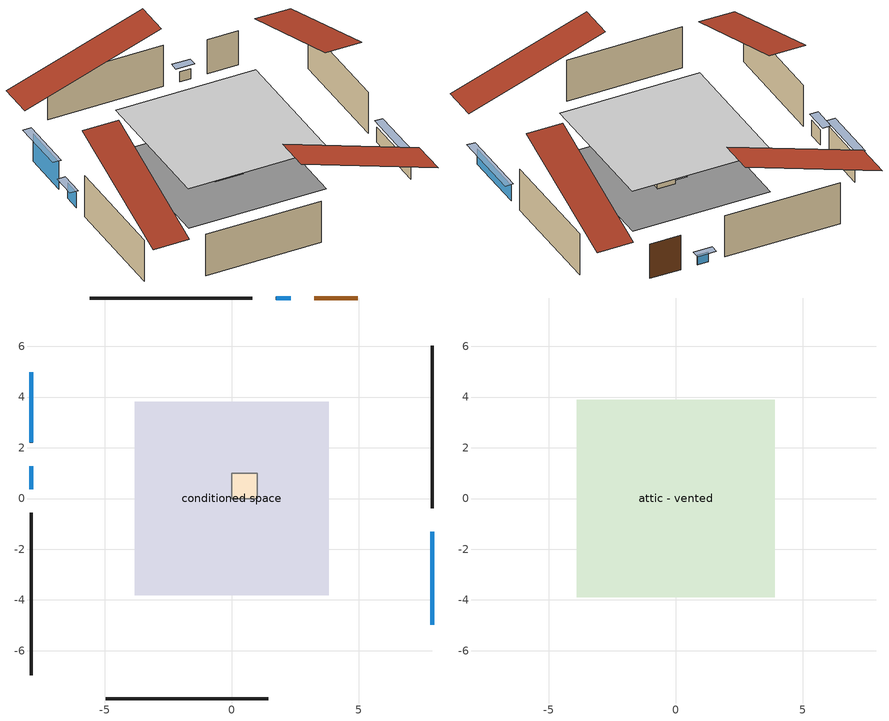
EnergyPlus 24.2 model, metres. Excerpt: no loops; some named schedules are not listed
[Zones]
conditioned space
 floor outside (Floor2 construction): -3.82,-3.82 -3.82,3.82 3.82,3.82 3.82,-3.82 z0.61
 floor adiabatic (AdiabaticFloorConstruction): -0.77,-0.77 -0.77,0.77 0.77,0.77 0.77,-0.77 z0.61
 wall outside (AdiabaticWallConstruction 1): 4.98,7.9 3.26,7.9 z0.61:2.64
 wall outside (AdiabaticWallConstruction): 7.9,-4.98 7.9,-1.32 z0.61:1.52; 2.33,7.9 1.74,7.9 z0.61:1.2; -7.9,4.98 -7.9,2.21 z0.61:2.23; -7.9,1.28 -7.9,0.36 z0.61:1.53
 wall outside (Wall1 construction): 0.82,7.9 -5.6,7.9 / -4.98,-7.9 1.44,-7.9 / -7.9,-0.56 -7.9,-6.98 / 7.9,-0.39 7.9,6.02 z0.61:3.05
 window (WindowConstruction): 7.9,-4.98 7.9,-1.32 z0.61:1.52
 window (WindowConstruction 1): 2.33,7.9 1.74,7.9 z0.61:1.19
 window (WindowConstruction 2): -7.9,4.98 -7.9,2.21 z0.61:2.23
 window (WindowConstruction 3): -7.9,1.28 -7.9,0.36 z0.61:1.52
 door (Door): 4.98,7.9 3.26,7.9 z0.61:2.64
 ceiling adiabatic (AdiabaticFloorConstruction): 0.77,-0.77 0.77,0.77 -0.77,0.77 -0.77,-0.77 z0.61
furnace airloop ret air zone
 floor adiabatic (AdiabaticConst): 0,0 0,1 1,1 1,0 z0
 wall adiabatic (AdiabaticConst): 0,1 0,0 1,0 1,1 0,1 z0:1
 ceiling adiabatic (AdiabaticConst): 1,0 1,1 0,1 0,0 z1
attic - vented
 floor to conditioned space (Floor1 construction Reversed): -3.9,-3.9 -3.9,3.9 3.9,3.9 3.9,-3.9 z3.05
 roof outside (Roof1 construction): 5.91,7.9,3.05 5.91,0.32,5.58 7.9,0.32,5.58 7.9,7.9,3.05; -5.91,-7.9,3.05 -5.91,-0.32,5.58 -7.9,-0.32,5.58 -7.9,-7.9,3.05; -7.9,5.91,3.05 -0.32,5.91,5.58 -0.32,7.9,5.58 -7.9,7.9,3.05; 7.9,-5.91,3.05 0.32,-5.91,5.58 0.32,-7.9,5.58 7.9,-7.9,3.05
shading: 7.9,-1.09 7.9,-5.2 8.37,-5.2 8.37,-1.09 z1.75; 1.52,7.9 2.56,7.9 2.56,8.37 1.52,8.37 z1.42; -7.9,1.98 -7.9,5.2 -8.37,5.2 -8.37,1.98 z2.46; -7.9,0.14 -7.9,1.51 -8.37,1.51 -8.37,0.14 z1.75
[Building]
Building 1: Terrain=Suburbs
[Site:Location]
Toronto City Centre_ON: Latitude {deg}=43.63; Longitude {deg}=-79.39; Time Zone {hr}=-5; Elevation {m}=77; Keep Site Location Information=Yes
[Site:GroundTemperature:Shallow]
5.01852, 3.26908, 3.12898, 3.95918, 7.29196, 10.6092, 13.4851, 15.3069, 15.4617, 13.9799, 11.1774, 7.9619
[Site:WaterMainsTemperature]
Calculation Method=Schedule; Temperature Schedule=mains temperature schedule
[Material] Roughness=Rough; Thermal Absorptance=0.9
Name | Thickness {m} | Conductivity {W/m-K} | Density {kg/m3} | Specific Heat {J/kg-K} | Solar Absorptance | Visible Absorptance
asphalt or fiberglass shingles | 0.00635 | 0.162714 | 1121.4 | 1465.45 | 0.4 | 0.4
ceiling stud and cavity | 0.1397 | 0.113339 | 65.682 | 1177.47 | 0.7 | 0.7
door material | 0.04445 | 0.20624 | 512.64 | 1214.23 | 0.7 | 0.7
floor covering | 0.0127 | 0.0433444 | 54.468 | 1339.84 | 0.6 | 0.6
floor rigid ins; wall rigid ins | 0.512978 | 0.029427 | 32.04 | 1214.23 | 0.7 | 0.7
floor stud and cavity | 0.1397 | 0.0934265 | 92.3553 | 1139.71 | 0.7 | 0.7
floor stud and cavity 1 | 0.1397 | 1.75129 | 37.0049 | 1207.88 | 0.7 | 0.7
furniture material conditioned space 1 | 0.1524 | 0.115458 | 640.8 | 1214.23 | 0.6 | 0.6
gypsum board | 0.0127 | 0.160291 | 801 | 837.4 | 0.6 | 0.6
osb sheathing 0.5 in. | 0.0127 | 0.115458 | 512.64 | 1214.23 | 0.7 | 0.7
osb sheathing 0.75 in. | 0.01905 | 0.115458 | 512.64 | 1214.23 | 0.7 | 0.7
wall stud and cavity | 0.1397 | 0.11004 | 139.0536 | 1170.24 | 0.7 | 0.7
wall stud and cavity 1 | 0.0889 | 0.380278 | 52.3479 | 1209.89 | 0.7 | 0.7
wall stud and cavity 2 | 0.0889 | 0.391764 | 83.0341 | 1211.67 | 0.7 | 0.7
wood siding | 0.0254 | 0.102417 | 544.68 | 1172.36 | 0.4 | 0.4
wood siding 1; wood siding 2 | 0.0254 | 0.102417 | 544.68 | 1172.36 | 0.7 | 0.7
[Material:NoMass]
Adiabatic: Roughness=Rough; Thermal Resistance {m2-K/W}=176.1; Thermal Absorptance=0.9; Solar Absorptance=0.7; Visible Absorptance=0.7
[WindowMaterial:SimpleGlazingSystem]
Name | U-Factor {W/m2-K} | Solar Heat Gain Coefficient
WindowMaterial | 2.93609 | 0.65
WindowMaterial 1 | 3.006501 | 0.57
WindowMaterial 2 | 2.87931 | 0.7
WindowMaterial 3 | 2.95029 | 0.64
[Construction]
AdiabaticConst: Adiabatic
AdiabaticFloorConstruction: floor stud and cavity 1, floor rigid ins, osb sheathing 0.75 in., floor covering
AdiabaticWallConstruction: wood siding 1, wall rigid ins, wall stud and cavity 1, gypsum board
AdiabaticWallConstruction 1: wood siding 2, wall rigid ins, wall stud and cavity 1, gypsum board
Door: door material
Floor1 construction Reversed: gypsum board, ceiling stud and cavity
Floor2 construction: floor stud and cavity, osb sheathing 0.75 in., floor covering
furniture construction conditioned space 1: furniture material conditioned space 1
PartitionWallConstruction: gypsum board, wall stud and cavity 2, gypsum board
Roof1 construction: asphalt or fiberglass shingles
Wall1 construction: wood siding, osb sheathing 0.5 in., wall stud and cavity, gypsum board
WindowConstruction: WindowMaterial
WindowConstruction 1: WindowMaterial 1
WindowConstruction 2: WindowMaterial 2
WindowConstruction 3: WindowMaterial 3
[Zone] Multiplier=1
Name | Volume {m3} | Part of Total Floor Area
attic - vented | 24.9248 | Yes
conditioned space | 143.6 | Yes
furnace airloop ret air zone | 1 | No
[Space]
Name | Zone | Volume {m3} | Space Type
attic - vented 1 | attic - vented | 24.9248
conditioned space 1 | conditioned space | 143.6
furnace airloop ret air space | furnace airloop ret air zone |  | Plenum Space Type
[OtherEquipment] Design Level Calculation Method=EquipmentLevel
Name | Fuel Type | Zone or ZoneList or Space or SpaceList | Schedule | Design Level {W} | Fraction Latent | Fraction Radiant | Fraction Lost
furnace airloop_0 RetCondToDZ; furnace airloop_0 SupCondToDZ; furnace airloop_0 SupSensLkToDZ | None | attic - vented 1 | Always On Discrete | 0 | 0 | 0 | 0
furnace airloop_0 SupLatLkToDZ | None | attic - vented 1 | Always On Discrete | 0 | 1 | 0 | 0
clothes dryer 1 | Electricity | conditioned space 1 | clothes dryer schedule | 0 | 0.015 | 0.081 | 0.85
cooking range 1 | Electricity | conditioned space 1 | cooking range schedule | 0 | 0.08 | 0.432 | 0.2
furnace airloop_0 SupCondToLv; furnace airloop_0 SupSensLkToCond; mech vent house fan sensible load | None | conditioned space 1 | Always On Discrete | 0 | 0 | 0 | 0
furnace airloop_0 SupLatLkToCond; mech vent house fan latent load | None | conditioned space 1 | Always On Discrete | 0 | 1 | 0 | 0
general water use latent | None | conditioned space 1 | general water use schedule | 62.594 | 1 | 0 | 0
general water use sensible | None | conditioned space 1 | general water use schedule | -61.6891 | 0 | 0.6 | 0
water heater energy adjustment1 | Electricity | conditioned space 1 | Always On Discrete | 0.01 | 0 | 0 | 1
furnace airloop_0 RetCondToRP; furnace airloop_0 RetSensLkToRP | None | furnace airloop ret air space | Always On Discrete | 0 | 0 | 0 | 0
furnace airloop_0 RetLatLkToRP | None | furnace airloop ret air space | Always On Discrete | 0 | 1 | 0 | 0
[ZoneInfiltration:DesignFlowRate] Schedule=Always On Discrete; Design Flow Rate Calculation Method=Flow/Zone; Design Flow Rate {m3/s}=0
Name | Zone or ZoneList or Space or SpaceList
attic_vented 1 duct leakage imbalance infil flow | attic - vented 1
infil flow; natural vent flow; whole house fan flow | conditioned space 1
[ZoneInfiltration:EffectiveLeakageArea]
infil attic - vented 1: Zone or Space=attic - vented 1; Schedule=Always On Discrete; Effective Air Leakage Area {cm2}=2555.79; Stack Coefficient=0.000175897; Wind Coefficient=8.96084e-06
[ZoneMixing] Schedule=Always On Continuous; Design Flow Rate Calculation Method=Flow/Zone; Design Flow Rate {m3/s}=0
Name | Zone or Space | Source Zone or Space
furnace airloop_0 ZoneMixCondToDZ mix; whole house fan mix | attic - vented | conditioned space
furnace airloop_0 ZoneMixDZToCond mix | conditioned space | attic - vented
[InternalMass] Zone or ZoneList=conditioned space; Space or SpaceList=conditioned space 1
Name | Construction | Surface Area {m2}
furniture mass conditioned space 1 | furniture construction conditioned space 1 | 24.28
partition wall mass | PartitionWallConstruction | 60.7001
[Lights]
interior lighting: Zone or ZoneList or Space or SpaceList=conditioned space 1; Schedule=interior lighting schedule; Design Level Calculation Method=LightingLevel; Lighting Level {W}=343.2; Return Air Fraction=0; Fraction Radiant=0.6; Fraction Visible=0.2; Fraction Replaceable=1
[People]
occupants: Zone or ZoneList or Space or SpaceList=conditioned space 1; Number of People Schedule=occupants schedule; Number of People Calculation Method=People; Number of People=3; Fraction Radiant=0.314171; Sensible Heat Fraction=0.56303; Activity Level Schedule=occupants activity schedule; Carbon Dioxide Generation Rate {m3/s-W}=0; Enable ASHRAE 55 Comfort Warnings=No; Mean Radiant Temperature Calculation Type=EnclosureAveraged
[ElectricEquipment] Zone or ZoneList or Space or SpaceList=conditioned space 1; Design Level Calculation Method=EquipmentLevel
Name | Schedule | Design Level {W} | Fraction Latent | Fraction Radiant | Fraction Lost
clothes dryer | clothes dryer schedule | 140.772 | 0.015 | 0.081 | 0.85
clothes washer | clothes washer schedule | 32.1985 | 0.03 | 0.162 | 0.7
cooking range | cooking range schedule | 215.147 | 0.08 | 0.432 | 0.2
dishwasher | dishwasher schedule | 66.8632 | 0.3 | 0.18 | 0.4
fridge | fridge schedule | 72.9452 | 0 | 0.6 | 0
mech vent house fan | mech vent house fan schedule | 0 | 0 | 0 | 1
mech vent house fan cfis | mech vent house fan cfis schedule | 0 | 0 | 0 | 0
misc plug loads | misc plug loads schedule | 494.7 | 0.045 | 0.513 | 0.1
whole house fan | Always On Discrete | 0 | 0 | 0 | 1
[SpaceList]
Plenum Space Type: furnace airloop ret air space
[AirLoopHVAC:ReturnPlenum]
Air Loop HVAC Return Plenum 1: Zone=furnace airloop ret air zone
[Exterior:Lights]
exterior lighting: Schedule=exterior lighting schedule; Design Level {W}=75.6
[EnergyManagementSystem:Sensor] Output:Variable or Output:Meter Index Key=attic - vented
Name | Output:Variable or Output:Meter
furnace_airloop_0_DZ_T_s | Zone Air Temperature
furnace_airloop_0_DZ_W_s | Zone Mean Air Humidity Ratio
[Schedule:Constant]
Name | Hourly Value
Always On Discrete; Always On Continuous; mech vent house fan schedule; mech vent house fan cfis schedule | 1
occupants activity schedule | 117.228
fridge schedule | 0
[Schedule:Day:Interval]
interior lighting schedule day: No, 01:00, 0.108182, 04:00, 0.0901515, 05:00, 0.0991667, 06:00, 0.162273, 07:00, 0.270455, 08:00, 0.342576, 10:00, 0.369621, 11:00, 0.351591, 12:00, 0.333561, 13:00, 0.324545, 14:00, 0.31553, 15:00, 0.333561, 16:00, 0.369621, 17:00, 0.450758, 18:00, 0.585985, 19:00, 0.775303, 20:00, 0.955606, 21:00, 0.991667, 22:00, 0.712197, 23:00, 0.360606, 24:00, 0.162273
interior lighting schedule day 1: No, 01:00, 0.100909, 04:00, 0.0840909, 05:00, 0.0925, 06:00, 0.151364, 07:00, 0.252273, 08:00, 0.319545, 10:00, 0.344773, 11:00, 0.327955, 12:00, 0.311136, 13:00, 0.302727, 14:00, 0.294318, 15:00, 0.311136, 16:00, 0.344773, 17:00, 0.420455, 18:00, 0.546591, 19:00, 0.723182, 20:00, 0.891364, 21:00, 0.925, 22:00, 0.664318, 23:00, 0.336364, 24:00, 0.151364
interior lighting schedule day 2: No, 01:00, 0.0927273, 04:00, 0.0772727, 05:00, 0.085, 06:00, 0.139091, 07:00, 0.231818, 08:00, 0.293636, 10:00, 0.316818, 11:00, 0.301364, 12:00, 0.285909, 13:00, 0.278182, 14:00, 0.270455, 15:00, 0.285909, 16:00, 0.316818, 17:00, 0.386364, 18:00, 0.502273, 19:00, 0.664545, 20:00, 0.819091, 21:00, 0.85, 22:00, 0.610455, 23:00, 0.309091, 24:00, 0.139091
interior lighting schedule default day; clothes dryer schedule default day; cooking range schedule default day; general water use schedule default day: No, 24:00, 0
clothes dryer schedule day: No, 01:00, 0.123457, 02:00, 0.0740741, 03:00, 0.0493827, 04:00, 0.0246914, 05:00, 0.0493827, 06:00, 0.0740741, 07:00, 0.197531, 08:00, 0.395062, 09:00, 0.592593, 10:00, 0.839506, 11:00, 0.962963, 12:00, 1, 13:00, 0.91358, 14:00, 0.82716, 15:00, 0.716049, 16:00, 0.753086, 17:00, 0.679012, 18:00, 0.666667, 20:00, 0.62963, 21:00, 0.641975, 22:00, 0.666667, 23:00, 0.54321, 24:00, 0.296296
cooking range schedule day: No, 05:00, 0.0597015, 06:00, 0.11194, 07:00, 0.171642, 08:00, 0.291045, 11:00, 0.343284, 12:00, 0.402985, 13:00, 0.462687, 14:00, 0.343284, 15:00, 0.291045, 16:00, 0.402985, 17:00, 0.567164, 18:00, 1, 19:00, 0.850746, 20:00, 0.432836, 21:00, 0.291045, 22:00, 0.231343, 23:00, 0.171642, 24:00, 0.11194
general water use schedule day: No, 01:00, 0.315068, 03:00, 0.287671, 04:00, 0.342466, 05:00, 0.369863, 06:00, 0.520548, 07:00, 0.60274, 08:00, 0.534247, 10:00, 0.506849, 11:00, 0.465753, 14:00, 0.479452, 15:00, 0.534247, 16:00, 0.589041, 17:00, 0.69863, 18:00, 0.876712, 19:00, 0.890411, 20:00, 0.986301, 21:00, 1, 22:00, 0.863014, 23:00, 0.616438, 24:00, 0.465753
[Schedule:Week:Daily]
interior lighting schedule Week Rule - Jan1-Jan27: interior lighting schedule day, interior lighting schedule day, interior lighting schedule day, interior lighting schedule day, interior lighting schedule day, interior lighting schedule day, interior lighting schedule day, interior lighting schedule default day, interior lighting schedule default day, interior lighting schedule default day, interior lighting schedule default day, interior lighting schedule default day
interior lighting schedule Week Rule - Jan28-Feb3: interior lighting schedule day, interior lighting schedule day, interior lighting schedule day, interior lighting schedule day, interior lighting schedule day 1, interior lighting schedule day 1, interior lighting schedule day 1, interior lighting schedule default day, interior lighting schedule default day, interior lighting schedule default day, interior lighting schedule default day, interior lighting schedule default day
interior lighting schedule Week Rule - Feb4-Feb24: interior lighting schedule day 1, interior lighting schedule day 1, interior lighting schedule day 1, interior lighting schedule day 1, interior lighting schedule day 1, interior lighting schedule day 1, interior lighting schedule day 1, interior lighting schedule default day, interior lighting schedule default day, interior lighting schedule default day, interior lighting schedule default day, interior lighting schedule default day
interior lighting schedule Week Rule - Feb25-Mar3: interior lighting schedule day 1, interior lighting schedule day 1, interior lighting schedule day 1, interior lighting schedule day 1, interior lighting schedule day 2, interior lighting schedule day 2, interior lighting schedule day 2, interior lighting schedule default day, interior lighting schedule default day, interior lighting schedule default day, interior lighting schedule default day, interior lighting schedule default day
interior lighting schedule Week Rule - Mar4-Mar31: interior lighting schedule day 2, interior lighting schedule day 2, interior lighting schedule day 2, interior lighting schedule day 2, interior lighting schedule day 2, interior lighting schedule day 2, interior lighting schedule day 2, interior lighting schedule default day, interior lighting schedule default day, interior lighting schedule default day, interior lighting schedule default day, interior lighting schedule default day
interior lighting schedule Week Rule - Apr1-Apr28: interior lighting schedule day 3, interior lighting schedule day 3, interior lighting schedule day 3, interior lighting schedule day 3, interior lighting schedule day 3, interior lighting schedule day 3, interior lighting schedule day 3, interior lighting schedule default day, interior lighting schedule default day, interior lighting schedule default day, interior lighting schedule default day, interior lighting schedule default day
interior lighting schedule Week Rule - Apr29-May5: interior lighting schedule day 3, interior lighting schedule day 3, interior lighting schedule day 4, interior lighting schedule day 4, interior lighting schedule day 4, interior lighting schedule day 4, interior lighting schedule day 4, interior lighting schedule default day, interior lighting schedule default day, interior lighting schedule default day, interior lighting schedule default day, interior lighting schedule default day
interior lighting schedule Week Rule - May6-May26: interior lighting schedule day 4, interior lighting schedule day 4, interior lighting schedule day 4, interior lighting schedule day 4, interior lighting schedule day 4, interior lighting schedule day 4, interior lighting schedule day 4, interior lighting schedule default day, interior lighting schedule default day, interior lighting schedule default day, interior lighting schedule default day, interior lighting schedule default day
interior lighting schedule Week Rule - May27-Jun2: interior lighting schedule day 4, interior lighting schedule day 4, interior lighting schedule day 4, interior lighting schedule day 4, interior lighting schedule day 4, interior lighting schedule day 5, interior lighting schedule day 5, interior lighting schedule default day, interior lighting schedule default day, interior lighting schedule default day, interior lighting schedule default day, interior lighting schedule default day
interior lighting schedule Week Rule - Jun3-Jun30: interior lighting schedule day 5, interior lighting schedule day 5, interior lighting schedule day 5, interior lighting schedule day 5, interior lighting schedule day 5, interior lighting schedule day 5, interior lighting schedule day 5, interior lighting schedule default day, interior lighting schedule default day, interior lighting schedule default day, interior lighting schedule default day, interior lighting schedule default day
interior lighting schedule Week Rule - Jul1-Jul28: interior lighting schedule day 6, interior lighting schedule day 6, interior lighting schedule day 6, interior lighting schedule day 6, interior lighting schedule day 6, interior lighting schedule day 6, interior lighting schedule day 6, interior lighting schedule default day, interior lighting schedule default day, interior lighting schedule default day, interior lighting schedule default day, interior lighting schedule default day
interior lighting schedule Week Rule - Jul29-Aug4: interior lighting schedule day 6, interior lighting schedule day 6, interior lighting schedule day 6, interior lighting schedule day 7, interior lighting schedule day 7, interior lighting schedule day 7, interior lighting schedule day 7, interior lighting schedule default day, interior lighting schedule default day, interior lighting schedule default day, interior lighting schedule default day, interior lighting schedule default day
interior lighting schedule Week Rule - Aug5-Aug25: interior lighting schedule day 7, interior lighting schedule day 7, interior lighting schedule day 7, interior lighting schedule day 7, interior lighting schedule day 7, interior lighting schedule day 7, interior lighting schedule day 7, interior lighting schedule default day, interior lighting schedule default day, interior lighting schedule default day, interior lighting schedule default day, interior lighting schedule default day
interior lighting schedule Week Rule - Aug26-Sep1: interior lighting schedule day 7, interior lighting schedule day 7, interior lighting schedule day 7, interior lighting schedule day 7, interior lighting schedule day 7, interior lighting schedule day 7, interior lighting schedule day 8, interior lighting schedule default day, interior lighting schedule default day, interior lighting schedule default day, interior lighting schedule default day, interior lighting schedule default day
interior lighting schedule Week Rule - Sep2-Sep29: interior lighting schedule day 8, interior lighting schedule day 8, interior lighting schedule day 8, interior lighting schedule day 8, interior lighting schedule day 8, interior lighting schedule day 8, interior lighting schedule day 8, interior lighting schedule default day, interior lighting schedule default day, interior lighting schedule default day, interior lighting schedule default day, interior lighting schedule default day
interior lighting schedule Week Rule - Sep30-Oct6: interior lighting schedule day 8, interior lighting schedule day 9, interior lighting schedule day 9, interior lighting schedule day 9, interior lighting schedule day 9, interior lighting schedule day 9, interior lighting schedule day 9, interior lighting schedule default day, interior lighting schedule default day, interior lighting schedule default day, interior lighting schedule default day, interior lighting schedule default day
interior lighting schedule Week Rule - Oct7-Oct27: interior lighting schedule day 9, interior lighting schedule day 9, interior lighting schedule day 9, interior lighting schedule day 9, interior lighting schedule day 9, interior lighting schedule day 9, interior lighting schedule day 9, interior lighting schedule default day, interior lighting schedule default day, interior lighting schedule default day, interior lighting schedule default day, interior lighting schedule default day
interior lighting schedule Week Rule - Oct28-Nov3: interior lighting schedule day 9, interior lighting schedule day 9, interior lighting schedule day 9, interior lighting schedule day 9, interior lighting schedule day 10, interior lighting schedule day 10, interior lighting schedule day 10, interior lighting schedule default day, interior lighting schedule default day, interior lighting schedule default day, interior lighting schedule default day, interior lighting schedule default day
interior lighting schedule Week Rule - Nov4-Nov24: interior lighting schedule day 10, interior lighting schedule day 10, interior lighting schedule day 10, interior lighting schedule day 10, interior lighting schedule day 10, interior lighting schedule day 10, interior lighting schedule day 10, interior lighting schedule default day, interior lighting schedule default day, interior lighting schedule default day, interior lighting schedule default day, interior lighting schedule default day
interior lighting schedule Week Rule - Nov25-Dec1: interior lighting schedule day 10, interior lighting schedule day 10, interior lighting schedule day 10, interior lighting schedule day 10, interior lighting schedule day 10, interior lighting schedule day 10, interior lighting schedule day 11, interior lighting schedule default day, interior lighting schedule default day, interior lighting schedule default day, interior lighting schedule default day, interior lighting schedule default day
interior lighting schedule Week Rule - Dec2-Dec31: interior lighting schedule day 11, interior lighting schedule day 11, interior lighting schedule day 11, interior lighting schedule day 11, interior lighting schedule day 11, interior lighting schedule day 11, interior lighting schedule day 11, interior lighting schedule default day, interior lighting schedule default day, interior lighting schedule default day, interior lighting schedule default day, interior lighting schedule default day
occupants schedule Week Rule - Jan1-Dec31: occupants schedule day, occupants schedule day, occupants schedule day, occupants schedule day, occupants schedule day, occupants schedule day, occupants schedule day, occupants schedule default day, occupants schedule default day, occupants schedule default day, occupants schedule default day, occupants schedule default day
clothes dryer schedule Week Rule - Jan1-Dec31: clothes dryer schedule day, clothes dryer schedule day, clothes dryer schedule day, clothes dryer schedule day, clothes dryer schedule day, clothes dryer schedule day, clothes dryer schedule day, clothes dryer schedule default day, clothes dryer schedule default day, clothes dryer schedule default day, clothes dryer schedule default day, clothes dryer schedule default day
clothes washer schedule Week Rule - Jan1-Dec31: clothes washer schedule day, clothes washer schedule day, clothes washer schedule day, clothes washer schedule day, clothes washer schedule day, clothes washer schedule day, clothes washer schedule day, clothes washer schedule default day, clothes washer schedule default day, clothes washer schedule default day, clothes washer schedule default day, clothes washer schedule default day
cooking range schedule Week Rule - Jan1-Dec31: cooking range schedule day, cooking range schedule day, cooking range schedule day, cooking range schedule day, cooking range schedule day, cooking range schedule day, cooking range schedule day, cooking range schedule default day, cooking range schedule default day, cooking range schedule default day, cooking range schedule default day, cooking range schedule default day
dishwasher schedule Week Rule - Jan1-Dec31: dishwasher schedule day, dishwasher schedule day, dishwasher schedule day, dishwasher schedule day, dishwasher schedule day, dishwasher schedule day, dishwasher schedule day, dishwasher schedule default day, dishwasher schedule default day, dishwasher schedule default day, dishwasher schedule default day, dishwasher schedule default day
misc plug loads schedule Week Rule - Jan1-Dec31: misc plug loads schedule day, misc plug loads schedule day, misc plug loads schedule day, misc plug loads schedule day, misc plug loads schedule day, misc plug loads schedule day, misc plug loads schedule day, misc plug loads schedule default day, misc plug loads schedule default day, misc plug loads schedule default day, misc plug loads schedule default day, misc plug loads schedule default day
general water use schedule Week Rule - Jan1-Dec31: general water use schedule day, general water use schedule day, general water use schedule day, general water use schedule day, general water use schedule day, general water use schedule day, general water use schedule day, general water use schedule default day, general water use schedule default day, general water use schedule default day, general water use schedule default day, general water use schedule default day
exterior lighting schedule Week Rule - Jan1-Jan27: exterior lighting schedule day, exterior lighting schedule day, exterior lighting schedule day, exterior lighting schedule day, exterior lighting schedule day, exterior lighting schedule day, exterior lighting schedule day, exterior lighting schedule default day, exterior lighting schedule default day, exterior lighting schedule default day, exterior lighting schedule default day, exterior lighting schedule default day
exterior lighting schedule Week Rule - Jan28-Feb3: exterior lighting schedule day, exterior lighting schedule day, exterior lighting schedule day, exterior lighting schedule day, exterior lighting schedule day 1, exterior lighting schedule day 1, exterior lighting schedule day 1, exterior lighting schedule default day, exterior lighting schedule default day, exterior lighting schedule default day, exterior lighting schedule default day, exterior lighting schedule default day
exterior lighting schedule Week Rule - Feb4-Feb24: exterior lighting schedule day 1, exterior lighting schedule day 1, exterior lighting schedule day 1, exterior lighting schedule day 1, exterior lighting schedule day 1, exterior lighting schedule day 1, exterior lighting schedule day 1, exterior lighting schedule default day, exterior lighting schedule default day, exterior lighting schedule default day, exterior lighting schedule default day, exterior lighting schedule default day
exterior lighting schedule Week Rule - Feb25-Mar3: exterior lighting schedule day 1, exterior lighting schedule day 1, exterior lighting schedule day 1, exterior lighting schedule day 1, exterior lighting schedule day 2, exterior lighting schedule day 2, exterior lighting schedule day 2, exterior lighting schedule default day, exterior lighting schedule default day, exterior lighting schedule default day, exterior lighting schedule default day, exterior lighting schedule default day
exterior lighting schedule Week Rule - Mar4-Mar31: exterior lighting schedule day 2, exterior lighting schedule day 2, exterior lighting schedule day 2, exterior lighting schedule day 2, exterior lighting schedule day 2, exterior lighting schedule day 2, exterior lighting schedule day 2, exterior lighting schedule default day, exterior lighting schedule default day, exterior lighting schedule default day, exterior lighting schedule default day, exterior lighting schedule default day
exterior lighting schedule Week Rule - Apr1-Apr28: exterior lighting schedule day 3, exterior lighting schedule day 3, exterior lighting schedule day 3, exterior lighting schedule day 3, exterior lighting schedule day 3, exterior lighting schedule day 3, exterior lighting schedule day 3, exterior lighting schedule default day, exterior lighting schedule default day, exterior lighting schedule default day, exterior lighting schedule default day, exterior lighting schedule default day
exterior lighting schedule Week Rule - Apr29-May5: exterior lighting schedule day 3, exterior lighting schedule day 3, exterior lighting schedule day 4, exterior lighting schedule day 4, exterior lighting schedule day 4, exterior lighting schedule day 4, exterior lighting schedule day 4, exterior lighting schedule default day, exterior lighting schedule default day, exterior lighting schedule default day, exterior lighting schedule default day, exterior lighting schedule default day
exterior lighting schedule Week Rule - May6-May26: exterior lighting schedule day 4, exterior lighting schedule day 4, exterior lighting schedule day 4, exterior lighting schedule day 4, exterior lighting schedule day 4, exterior lighting schedule day 4, exterior lighting schedule day 4, exterior lighting schedule default day, exterior lighting schedule default day, exterior lighting schedule default day, exterior lighting schedule default day, exterior lighting schedule default day
exterior lighting schedule Week Rule - May27-Jun2: exterior lighting schedule day 4, exterior lighting schedule day 4, exterior lighting schedule day 4, exterior lighting schedule day 4, exterior lighting schedule day 4, exterior lighting schedule day 5, exterior lighting schedule day 5, exterior lighting schedule default day, exterior lighting schedule default day, exterior lighting schedule default day, exterior lighting schedule default day, exterior lighting schedule default day
exterior lighting schedule Week Rule - Jun3-Jun30: exterior lighting schedule day 5, exterior lighting schedule day 5, exterior lighting schedule day 5, exterior lighting schedule day 5, exterior lighting schedule day 5, exterior lighting schedule day 5, exterior lighting schedule day 5, exterior lighting schedule default day, exterior lighting schedule default day, exterior lighting schedule default day, exterior lighting schedule default day, exterior lighting schedule default day
exterior lighting schedule Week Rule - Jul1-Jul28: exterior lighting schedule day 6, exterior lighting schedule day 6, exterior lighting schedule day 6, exterior lighting schedule day 6, exterior lighting schedule day 6, exterior lighting schedule day 6, exterior lighting schedule day 6, exterior lighting schedule default day, exterior lighting schedule default day, exterior lighting schedule default day, exterior lighting schedule default day, exterior lighting schedule default day
exterior lighting schedule Week Rule - Jul29-Aug4: exterior lighting schedule day 6, exterior lighting schedule day 6, exterior lighting schedule day 6, exterior lighting schedule day 7, exterior lighting schedule day 7, exterior lighting schedule day 7, exterior lighting schedule day 7, exterior lighting schedule default day, exterior lighting schedule default day, exterior lighting schedule default day, exterior lighting schedule default day, exterior lighting schedule default day
exterior lighting schedule Week Rule - Aug5-Aug25: exterior lighting schedule day 7, exterior lighting schedule day 7, exterior lighting schedule day 7, exterior lighting schedule day 7, exterior lighting schedule day 7, exterior lighting schedule day 7, exterior lighting schedule day 7, exterior lighting schedule default day, exterior lighting schedule default day, exterior lighting schedule default day, exterior lighting schedule default day, exterior lighting schedule default day
exterior lighting schedule Week Rule - Aug26-Sep1: exterior lighting schedule day 7, exterior lighting schedule day 7, exterior lighting schedule day 7, exterior lighting schedule day 7, exterior lighting schedule day 7, exterior lighting schedule day 7, exterior lighting schedule day 8, exterior lighting schedule default day, exterior lighting schedule default day, exterior lighting schedule default day, exterior lighting schedule default day, exterior lighting schedule default day
exterior lighting schedule Week Rule - Sep2-Sep29: exterior lighting schedule day 8, exterior lighting schedule day 8, exterior lighting schedule day 8, exterior lighting schedule day 8, exterior lighting schedule day 8, exterior lighting schedule day 8, exterior lighting schedule day 8, exterior lighting schedule default day, exterior lighting schedule default day, exterior lighting schedule default day, exterior lighting schedule default day, exterior lighting schedule default day
exterior lighting schedule Week Rule - Sep30-Oct6: exterior lighting schedule day 8, exterior lighting schedule day 9, exterior lighting schedule day 9, exterior lighting schedule day 9, exterior lighting schedule day 9, exterior lighting schedule day 9, exterior lighting schedule day 9, exterior lighting schedule default day, exterior lighting schedule default day, exterior lighting schedule default day, exterior lighting schedule default day, exterior lighting schedule default day
exterior lighting schedule Week Rule - Oct7-Oct27: exterior lighting schedule day 9, exterior lighting schedule day 9, exterior lighting schedule day 9, exterior lighting schedule day 9, exterior lighting schedule day 9, exterior lighting schedule day 9, exterior lighting schedule day 9, exterior lighting schedule default day, exterior lighting schedule default day, exterior lighting schedule default day, exterior lighting schedule default day, exterior lighting schedule default day
exterior lighting schedule Week Rule - Oct28-Nov3: exterior lighting schedule day 9, exterior lighting schedule day 9, exterior lighting schedule day 9, exterior lighting schedule day 9, exterior lighting schedule day 10, exterior lighting schedule day 10, exterior lighting schedule day 10, exterior lighting schedule default day, exterior lighting schedule default day, exterior lighting schedule default day, exterior lighting schedule default day, exterior lighting schedule default day
exterior lighting schedule Week Rule - Nov4-Nov24: exterior lighting schedule day 10, exterior lighting schedule day 10, exterior lighting schedule day 10, exterior lighting schedule day 10, exterior lighting schedule day 10, exterior lighting schedule day 10, exterior lighting schedule day 10, exterior lighting schedule default day, exterior lighting schedule default day, exterior lighting schedule default day, exterior lighting schedule default day, exterior lighting schedule default day
exterior lighting schedule Week Rule - Nov25-Dec1: exterior lighting schedule day 10, exterior lighting schedule day 10, exterior lighting schedule day 10, exterior lighting schedule day 10, exterior lighting schedule day 10, exterior lighting schedule day 10, exterior lighting schedule day 11, exterior lighting schedule default day, exterior lighting schedule default day, exterior lighting schedule default day, exterior lighting schedule default day, exterior lighting schedule default day
exterior lighting schedule Week Rule - Dec2-Dec31: exterior lighting schedule day 11, exterior lighting schedule day 11, exterior lighting schedule day 11, exterior lighting schedule day 11, exterior lighting schedule day 11, exterior lighting schedule day 11, exterior lighting schedule day 11, exterior lighting schedule default day, exterior lighting schedule default day, exterior lighting schedule default day, exterior lighting schedule default day, exterior lighting schedule default day
[Schedule:Year]
interior lighting schedule: interior lighting schedule Week Rule - Jan1-Jan27, 1, 1, 1, 27, interior lighting schedule Week Rule - Jan28-Feb3, 1, 28, 2, 3, interior lighting schedule Week Rule - Feb4-Feb24, 2, 4, 2, 24, interior lighting schedule Week Rule - Feb25-Mar3, 2, 25, 3, 3, interior lighting schedule Week Rule - Mar4-Mar31, 3, 4, 3, 31, interior lighting schedule Week Rule - Apr1-Apr28, 4, 1, 4, 28, interior lighting schedule Week Rule - Apr29-May5, 4, 29, 5, 5, interior lighting schedule Week Rule - May6-May26, 5, 6, 5, 26, interior lighting schedule Week Rule - May27-Jun2, 5, 27, 6, 2, interior lighting schedule Week Rule - Jun3-Jun30, 6, 3, 6, 30, interior lighting schedule Week Rule - Jul1-Jul28, 7, 1, 7, 28, interior lighting schedule Week Rule - Jul29-Aug4, 7, 29, 8, 4, interior lighting schedule Week Rule - Aug5-Aug25, 8, 5, 8, 25, interior lighting schedule Week Rule - Aug26-Sep1, 8, 26, 9, 1, interior lighting schedule Week Rule - Sep2-Sep29, 9, 2, 9, 29, interior lighting schedule Week Rule - Sep30-Oct6, 9, 30, 10, 6, interior lighting schedule Week Rule - Oct7-Oct27, 10, 7, 10, 27, interior lighting schedule Week Rule - Oct28-Nov3, 10, 28, 11, 3, interior lighting schedule Week Rule - Nov4-Nov24, 11, 4, 11, 24, interior lighting schedule Week Rule - Nov25-Dec1, 11, 25, 12, 1, interior lighting schedule Week Rule - Dec2-Dec31, 12, 2, 12, 31
occupants schedule: occupants schedule Week Rule - Jan1-Dec31, 1, 1, 12, 31
clothes dryer schedule: clothes dryer schedule Week Rule - Jan1-Dec31, 1, 1, 12, 31
clothes washer schedule: clothes washer schedule Week Rule - Jan1-Dec31, 1, 1, 12, 31
cooking range schedule: cooking range schedule Week Rule - Jan1-Dec31, 1, 1, 12, 31
dishwasher schedule: dishwasher schedule Week Rule - Jan1-Dec31, 1, 1, 12, 31
misc plug loads schedule: misc plug loads schedule Week Rule - Jan1-Dec31, 1, 1, 12, 31
general water use schedule: general water use schedule Week Rule - Jan1-Dec31, 1, 1, 12, 31
exterior lighting schedule: exterior lighting schedule Week Rule - Jan1-Jan27, 1, 1, 1, 27, exterior lighting schedule Week Rule - Jan28-Feb3, 1, 28, 2, 3, exterior lighting schedule Week Rule - Feb4-Feb24, 2, 4, 2, 24, exterior lighting schedule Week Rule - Feb25-Mar3, 2, 25, 3, 3, exterior lighting schedule Week Rule - Mar4-Mar31, 3, 4, 3, 31, exterior lighting schedule Week Rule - Apr1-Apr28, 4, 1, 4, 28, exterior lighting schedule Week Rule - Apr29-May5, 4, 29, 5, 5, exterior lighting schedule Week Rule - May6-May26, 5, 6, 5, 26, exterior lighting schedule Week Rule - May27-Jun2, 5, 27, 6, 2, exterior lighting schedule Week Rule - Jun3-Jun30, 6, 3, 6, 30, exterior lighting schedule Week Rule - Jul1-Jul28, 7, 1, 7, 28, exterior lighting schedule Week Rule - Jul29-Aug4, 7, 29, 8, 4, exterior lighting schedule Week Rule - Aug5-Aug25, 8, 5, 8, 25, exterior lighting schedule Week Rule - Aug26-Sep1, 8, 26, 9, 1, exterior lighting schedule Week Rule - Sep2-Sep29, 9, 2, 9, 29, exterior lighting schedule Week Rule - Sep30-Oct6, 9, 30, 10, 6, exterior lighting schedule Week Rule - Oct7-Oct27, 10, 7, 10, 27, exterior lighting schedule Week Rule - Oct28-Nov3, 10, 28, 11, 3, exterior lighting schedule Week Rule - Nov4-Nov24, 11, 4, 11, 24, exterior lighting schedule Week Rule - Nov25-Dec1, 11, 25, 12, 1, exterior lighting schedule Week Rule - Dec2-Dec31, 12, 2, 12, 31
[Schedule:Compact]
mains temperature schedule: Through: 01/01, For: AllDays, Until: 24:00, 8.80333, Through: 01/02, For: AllDays, Until: 24:00, 8.74333, Through: 01/03, For: AllDays, Until: 24:00, 8.68389, Through: 01/04, For: AllDays, Until: 24:00, 8.62611, Through: 01/05, For: AllDays, Until: 24:00, 8.56944, Through: 01/06, For: AllDays, Until: 24:00, 8.51389, Through: 01/07, For: AllDays, Until: 24:00, 8.45944, Through: 01/08, For: AllDays, Until: 24:00, 8.40611, Through: 01/09, For: AllDays, Until: 24:00, 8.35389, Through: 01/10, For: AllDays, Until: 24:00, 8.30278, Through: 01/11, For: AllDays, Until: 24:00, 8.25333, Through: 01/12, For: AllDays, Until: 24:00, 8.205, Through: 01/13, For: AllDays, Until: 24:00, 8.15778, Through: 01/14, For: AllDays, Until: 24:00, 8.11222, Through: 01/15, For: AllDays, Until: 24:00, 8.06778, Through: 01/16, For: AllDays, Until: 24:00, 8.02444, Through: 01/17, For: AllDays, Until: 24:00, 7.98222, Through: 01/18, For: AllDays, Until: 24:00, 7.94167, Through: 01/19, For: AllDays, Until: 24:00, 7.90222, Through: 01/20, For: AllDays, Until: 24:00, 7.86444, Through: 01/21, For: AllDays, Until: 24:00, 7.82778, Through: 01/22, For: AllDays, Until: 24:00, 7.79278, Through: 01/23, For: AllDays, Until: 24:00, 7.75889, Through: 01/24, For: AllDays, Until: 24:00, 7.72667, Through: 01/25, For: AllDays, Until: 24:00, 7.69556, Through: 01/26, For: AllDays, Until: 24:00, 7.66611, Through: 01/27, For: AllDays, Until: 24:00, 7.63778, Through: 01/28, For: AllDays, Until: 24:00, 7.61111, Through: 01/29, For: AllDays, Until: 24:00, 7.58556, Through: 01/30, For: AllDays, Until: 24:00, 7.56167, Through: 01/31, For: AllDays, Until: 24:00, 7.53944, Through: 02/01, For: AllDays, Until: 24:00, 7.51833, Through: 02/02, For: AllDays, Until: 24:00, 7.49889, Through: 02/03, For: AllDays, Until: 24:00, 7.48111, Through: 02/04, For: AllDays, Until: 24:00, 7.46444, Through: 02/05, For: AllDays, Until: 24:00, 7.44944, Through: 02/06, For: AllDays, Until: 24:00, 7.43556, Through: 02/07, For: AllDays, Until: 24:00, 7.42333, Through: 02/08, For: AllDays, Until: 24:00, 7.41278, Through: 02/09, For: AllDays, Until: 24:00, 7.40389, Through: 02/10, For: AllDays, Until: 24:00, 7.39611, Through: 02/11, For: AllDays, Until: 24:00, 7.39, Through: 02/12, For: AllDays, Until: 24:00, 7.38556, Through: 02/13, For: AllDays, Until: 24:00, 7.38222, Through: 02/14, For: AllDays, Until: 24:00, 7.38056, Through: 02/15, For: AllDays, Until: 24:00, 7.38056, Through: 02/16, For: AllDays, Until: 24:00, 7.38222, Through: 02/17, For: AllDays, Until: 24:00, 7.385, Through: 02/18, For: AllDays, Until: 24:00, 7.38944, Through: 02/19, For: AllDays, Until: 24:00, 7.395, Through: 02/20, For: AllDays, Until: 24:00, 7.40278, Through: 02/21, For: AllDays, Until: 24:00, 7.41167, Through: 02/22, For: AllDays, Until: 24:00, 7.42222, Through: 02/23, For: AllDays, Until: 24:00, 7.43389, Through: 02/24, For: AllDays, Until: 24:00, 7.44722, Through: 02/25, For: AllDays, Until: 24:00, 7.46222, Through: 02/26, For: AllDays, Until: 24:00, 7.47833, Through: 02/27, For: AllDays, Until: 24:00, 7.49611, Through: 02/28, For: AllDays, Until: 24:00, 7.51556, Through: 03/01, For: AllDays, Until: 24:00, 7.53667, Through: 03/02, For: AllDays, Until: 24:00, 7.55889, Through: 03/03, For: AllDays, Until: 24:00, 7.58222, Through: 03/04, For: AllDays, Until: 24:00, 7.60722, Through: 03/05, For: AllDays, Until: 24:00, 7.63389, Through: 03/06, For: AllDays, Until: 24:00, 7.66222, Through: 03/07, For: AllDays, Until: 24:00, 7.69111, Through: 03/08, For: AllDays, Until: 24:00, 7.72222, Through: 03/09, For: AllDays, Until: 24:00, 7.75444, Through: 03/10, For: AllDays, Until: 24:00, 7.78778, Through: 03/11, For: AllDays, Until: 24:00, 7.82278, Through: 03/12, For: AllDays, Until: 24:00, 7.85944, Through: 03/13, For: AllDays, Until: 24:00, 7.89722, Through: 03/14, For: AllDays, Until: 24:00, 7.93611, Through: 03/15, For: AllDays, Until: 24:00, 7.97667, Through: 03/16, For: AllDays, Until: 24:00, 8.01833, Through: 03/17, For: AllDays, Until: 24:00, 8.06167, Through: 03/18, For: AllDays, Until: 24:00, 8.10611, Through: 03/19, For: AllDays, Until: 24:00, 8.15167, Through: 03/20, For: AllDays, Until: 24:00, 8.19833, Through: 03/21, For: AllDays, Until: 24:00, 8.24667, Through: 03/22, For: AllDays, Until: 24:00, 8.29611, Through: 03/23, For: AllDays, Until: 24:00, 8.34667, Through: 03/24, For: AllDays, Until: 24:00, 8.39889, Through: 03/25, For: AllDays, Until: 24:00, 8.45167, Through: 03/26, For: AllDays, Until: 24:00, 8.50611, Through: 03/27, For: AllDays, Until: 24:00, 8.56167, Through: 03/28, For: AllDays, Until: 24:00, 8.61833, Through: 03/29, For: AllDays, Until: 24:00, 8.67611, Through: 03/30, For: AllDays, Until: 24:00, 8.735, Through: 03/31, For: AllDays, Until: 24:00, 8.795, Through: 04/01, For: AllDays, Until: 24:00, 8.85611, Through: 04/02, For: AllDays, Until: 24:00, 8.91833, Through: 04/03, For: AllDays, Until: 24:00, 8.98167, Through: 04/04, For: AllDays, Until: 24:00, 9.04556, Through: 04/05, For: AllDays, Until: 24:00, 9.11111, Through: 04/06, For: AllDays, Until: 24:00, 9.17722, Through: 04/07, For: AllDays, Until: 24:00, 9.24444, Through: 04/08, For: AllDays, Until: 24:00, 9.31222, Through: 04/09, For: AllDays, Until: 24:00, 9.38167, Through: 04/10, For: AllDays, Until: 24:00, 9.45167, Through: 04/11, For: AllDays, Until: 24:00, 9.52222, Through: 04/12, For: AllDays, Until: 24:00, 9.59444, Through: 04/13, For: AllDays, Until: 24:00, 9.66667, Through: 04/14, For: AllDays, Until: 24:00, 9.74, Through: 04/15, For: AllDays, Until: 24:00, 9.81444, Through: 04/16, For: AllDays, Until: 24:00, 9.88944, Through: 04/17, For: AllDays, Until: 24:00, 9.96556, Through: 04/18, For: AllDays, Until: 24:00, 10.0417, Through: 04/19, For: AllDays, Until: 24:00, 10.1189, Through: 04/20, For: AllDays, Until: 24:00, 10.1972, Through: 04/21, For: AllDays, Until: 24:00, 10.2756, Through: 04/22, For: AllDays, Until: 24:00, 10.355, Through: 04/23, For: AllDays, Until: 24:00, 10.435, Through: 04/24, For: AllDays, Until: 24:00, 10.515, Through: 04/25, For: AllDays, Until: 24:00, 10.5961, Through: 04/26, For: AllDays, Until: 24:00, 10.6778, Through: 04/27, For: AllDays, Until: 24:00, 10.76, Through: 04/28, For: AllDays, Until: 24:00, 10.8428, Through: 04/29, For: AllDays, Until: 24:00, 10.9261, Through: 04/30, For: AllDays, Until: 24:00, 11.0094, Through: 05/01, For: AllDays, Until: 24:00, 11.0933, Through: 05/02, For: AllDays, Until: 24:00, 11.1778, Through: 05/03, For: AllDays, Until: 24:00, 11.2628, Through: 05/04, For: AllDays, Until: 24:00, 11.3478, Through: 05/05, For: AllDays, Until: 24:00, 11.4333, Through: 05/06, For: AllDays, Until: 24:00, 11.5189, Through: 05/07, For: AllDays, Until: 24:00, 11.605, Through: 05/08, For: AllDays, Until: 24:00, 11.6917, Through: 05/09, For: AllDays, Until: 24:00, 11.7778, Through: 05/10, For: AllDays, Until: 24:00, 11.865, Through: 05/11, For: AllDays, Until: 24:00, 11.9517, Through: 05/12, For: AllDays, Until: 24:00, 12.0389, Through: 05/13, For: AllDays, Until: 24:00, 12.1261, Through: 05/14, For: AllDays, Until: 24:00, 12.2133, Through: 05/15, For: AllDays, Until: 24:00, 12.3006, Through: 05/16, For: AllDays, Until: 24:00, 12.3883, Through: 05/17, For: AllDays, Until: 24:00, 12.4756, Through: 05/18, For: AllDays, Until: 24:00, 12.5628, Through: 05/19, For: AllDays, Until: 24:00, 12.6506, Through: 05/20, For: AllDays, Until: 24:00, 12.7378, Through: 05/21, For: AllDays, Until: 24:00, 12.825, Through: 05/22, For: AllDays, Until: 24:00, 12.9122, Through: 05/23, For: AllDays, Until: 24:00, 12.9994, Through: 05/24, For: AllDays, Until: 24:00, 13.0861, Through: 05/25, For: AllDays, Until: 24:00, 13.1728, Through: 05/26, For: AllDays, Until: 24:00, 13.2594, Through: 05/27, For: AllDays, Until: 24:00, 13.3456, Through: 05/28, For: AllDays, Until: 24:00, 13.4317, Through: 05/29, For: AllDays, Until: 24:00, 13.5172, Through: 05/30, For: AllDays, Until: 24:00, 13.6028, Through: 05/31, For: AllDays, Until: 24:00, 13.6878, Through: 06/01, For: AllDays, Until: 24:00, 13.7722, Through: 06/02, For: AllDays, Until: 24:00, 13.8567, Through: 06/03, For: AllDays, Until: 24:00, 13.9406, Through: 06/04, For: AllDays, Until: 24:00, 14.0239, Through: 06/05, For: AllDays, Until: 24:00, 14.1067, Through: 06/06, For: AllDays, Until: 24:00, 14.1894, Through: 06/07, For: AllDays, Until: 24:00, 14.2711, Through: 06/08, For: AllDays, Until: 24:00, 14.3528, Through: 06/09, For: AllDays, Until: 24:00, 14.4339, Through: 06/10, For: AllDays, Until: 24:00, 14.5139, Through: 06/11, For: AllDays, Until: 24:00, 14.5939, Through: 06/12, For: AllDays, Until: 24:00, 14.6728, Through: 06/13, For: AllDays, Until: 24:00, 14.7511, Through: 06/14, For: AllDays, Until: 24:00, 14.8289, Through: 06/15, For: AllDays, Until: 24:00, 14.9061, Through: 06/16, For: AllDays, Until: 24:00, 14.9822, Through: 06/17, For: AllDays, Until: 24:00, 15.0578, Through: 06/18, For: AllDays, Until: 24:00, 15.1328, Through: 06/19, For: AllDays, Until: 24:00, 15.2067, Through: 06/20, For: AllDays, Until: 24:00, 15.28, Through: 06/21, For: AllDays, Until: 24:00, 15.3522, Through: 06/22, For: AllDays, Until: 24:00, 15.4239, Through: 06/23, For: AllDays, Until: 24:00, 15.4944, Through: 06/24, For: AllDays, Until: 24:00, 15.5639, Through: 06/25, For: AllDays, Until: 24:00, 15.6328, Through: 06/26, For: AllDays, Until: 24:00, 15.7006, Through: 06/27, For: AllDays, Until: 24:00, 15.7678, Through: 06/28, For: AllDays, Until: 24:00, 15.8333, Through: 06/29, For: AllDays, Until: 24:00, 15.8983, Through: 06/30, For: AllDays, Until: 24:00, 15.9622, Through: 07/01, For: AllDays, Until: 24:00, 16.025, Through: 07/02, For: AllDays, Until: 24:00, 16.0872, Through: 07/03, For: AllDays, Until: 24:00, 16.1478, Through: 07/04, For: AllDays, Until: 24:00, 16.2072, Through: 07/05, For: AllDays, Until: 24:00, 16.2661, Through: 07/06, For: AllDays, Until: 24:00, 16.3233, Through: 07/07, For: AllDays, Until: 24:00, 16.3794, Through: 07/08, For: AllDays, Until: 24:00, 16.435, Through: 07/09, For: AllDays, Until: 24:00, 16.4889, Through: 07/10, For: AllDays, Until: 24:00, 16.5417, Through: 07/11, For: AllDays, Until: 24:00, 16.5928, Through: 07/12, For: AllDays, Until: 24:00, 16.6433, Through: 07/13, For: AllDays, Until: 24:00, 16.6922, Through: 07/14, For: AllDays, Until: 24:00, 16.74, Through: 07/15, For: AllDays, Until: 24:00, 16.7867, Through: 07/16, For: AllDays, Until: 24:00, 16.8322, Through: 07/17, For: AllDays, Until: 24:00, 16.8761, Through: 07/18, For: AllDays, Until: 24:00, 16.9189, Through: 07/19, For: AllDays, Until: 24:00, 16.96, Through: 07/20, For: AllDays, Until: 24:00, 17, Through: 07/21, For: AllDays, Until: 24:00, 17.0389, Through: 07/22, For: AllDays, Until: 24:00, 17.0761, Through: 07/23, For: AllDays, Until: 24:00, 17.1122, Through: 07/24, For: AllDays, Until: 24:00, 17.1467, Through: 07/25, For: AllDays, Until: 24:00, 17.18, Through: 07/26, For: AllDays, Until: 24:00, 17.2117, Through: 07/27, For: AllDays, Until: 24:00, 17.2422, Through: 07/28, For: AllDays, Until: 24:00, 17.2711, Through: 07/29, For: AllDays, Until: 24:00, 17.2983, Through: 07/30, For: AllDays, Until: 24:00, 17.3244, Through: 07/31, For: AllDays, Until: 24:00, 17.3494, Through: 08/01, For: AllDays, Until: 24:00, 17.3728, Through: 08/02, For: AllDays, Until: 24:00, 17.3944, Through: 08/03, For: AllDays, Until: 24:00, 17.4144, Through: 08/04, For: AllDays, Until: 24:00, 17.4333, Through: 08/05, For: AllDays, Until: 24:00, 17.4506, Through: 08/06, For: AllDays, Until: 24:00, 17.4667, Through: 08/07, For: AllDays, Until: 24:00, 17.4811, Through: 08/08, For: AllDays, Until: 24:00, 17.4939, Through: 08/09, For: AllDays, Until: 24:00, 17.5056, Through: 08/10, For: AllDays, Until: 24:00, 17.5156, Through: 08/11, For: AllDays, Until: 24:00, 17.5239, Through: 08/12, For: AllDays, Until: 24:00, 17.5311, Through: 08/13, For: AllDays, Until: 24:00, 17.5361, Through: 08/14, For: AllDays, Until: 24:00, 17.54, Through: 08/15, For: AllDays, Until: 24:00, 17.5428, Through: 08/16, For: AllDays, Until: 24:00, 17.5439, Through: 08/17, For: AllDays, Until: 24:00, 17.5433, Through: 08/18, For: AllDays, Until: 24:00, 17.5411, Through: 08/19, For: AllDays, Until: 24:00, 17.5372, Through: 08/20, For: AllDays, Until: 24:00, 17.5322, Through: 08/21, For: AllDays, Until: 24:00, 17.5256, Through: 08/22, For: AllDays, Until: 24:00, 17.5178, Through: 08/23, For: AllDays, Until: 24:00, 17.5083, Through: 08/24, For: AllDays, Until: 24:00, 17.4972, Through: 08/25, For: AllDays, Until: 24:00, 17.4844, Through: 08/26, For: AllDays, Until: 24:00, 17.4706, Through: 08/27, For: AllDays, Until: 24:00, 17.455, Through: 08/28, For: AllDays, Until: 24:00, 17.4378, Through: 08/29, For: AllDays, Until: 24:00, 17.4194, Through: 08/30, For: AllDays, Until: 24:00, 17.3994, Through: 08/31, For: AllDays, Until: 24:00, 17.3778, Through: 09/01, For: AllDays, Until: 24:00, 17.355, Through: 09/02, For: AllDays, Until: 24:00, 17.3311, Through: 09/03, For: AllDays, Until: 24:00, 17.305, Through: 09/04, For: AllDays, Until: 24:00, 17.2778, Through: 09/05, For: AllDays, Until: 24:00, 17.2494, Through: 09/06, For: AllDays, Until: 24:00, 17.2194, Through: 09/07, For: AllDays, Until: 24:00, 17.1878, Through: 09/08, For: AllDays, Until: 24:00, 17.155, Through: 09/09, For: AllDays, Until: 24:00, 17.1206, Through: 09/10, For: AllDays, Until: 24:00, 17.085, Through: 09/11, For: AllDays, Until: 24:00, 17.0483, Through: 09/12, For: AllDays, Until: 24:00, 17.01, Through: 09/13, For: AllDays, Until: 24:00, 16.97, Through: 09/14, For: AllDays, Until: 24:00, 16.9289, Through: 09/15, For: AllDays, Until: 24:00, 16.8867, Through: 09/16, For: AllDays, Until: 24:00, 16.8428, Through: 09/17, For: AllDays, Until: 24:00, 16.7983, Through: 09/18, For: AllDays, Until: 24:00, 16.7517, Through: 09/19, For: AllDays, Until: 24:00, 16.7044, Through: 09/20, For: AllDays, Until: 24:00, 16.6556, Through: 09/21, For: AllDays, Until: 24:00, 16.6056, Through: 09/22, For: AllDays, Until: 24:00, 16.5544, Through: 09/23, For: AllDays, Until: 24:00, 16.5017, Through: 09/24, For: AllDays, Until: 24:00, 16.4483, Through: 09/25, For: AllDays, Until: 24:00, 16.3933, Through: 09/26, For: AllDays, Until: 24:00, 16.3372, Through: 09/27, For: AllDays, Until: 24:00, 16.2806, Through: 09/28, For: AllDays, Until: 24:00, 16.2222, Through: 09/29, For: AllDays, Until: 24:00, 16.1628, Through: 09/30, For: AllDays, Until: 24:00, 16.1022, Through: 10/01, For: AllDays, Until: 24:00, 16.0406, Through: 10/02, For: AllDays, Until: 24:00, 15.9778, Through: 10/03, For: AllDays, Until: 24:00, 15.9144, Through: 10/04, For: AllDays, Until: 24:00, 15.8494, Through: 10/05, For: AllDays, Until: 24:00, 15.7839, Through: 10/06, For: AllDays, Until: 24:00, 15.7172, Through: 10/07, For: AllDays, Until: 24:00, 15.6494, Through: 10/08, For: AllDays, Until: 24:00, 15.5811, Through: 10/09, For: AllDays, Until: 24:00, 15.5117, Through: 10/10, For: AllDays, Until: 24:00, 15.4411, Through: 10/11, For: AllDays, Until: 24:00, 15.37, Through: 10/12, For: AllDays, Until: 24:00, 15.2978, Through: 10/13, For: AllDays, Until: 24:00, 15.225, Through: 10/14, For: AllDays, Until: 24:00, 15.1511, Through: 10/15, For: AllDays, Until: 24:00, 15.0767, Through: 10/16, For: AllDays, Until: 24:00, 15.0011, Through: 10/17, For: AllDays, Until: 24:00, 14.925, Through: 10/18, For: AllDays, Until: 24:00, 14.8483, Through: 10/19, For: AllDays, Until: 24:00, 14.7706, Through: 10/20, For: AllDays, Until: 24:00, 14.6922, Through: 10/21, For: AllDays, Until: 24:00, 14.6133, Through: 10/22, For: AllDays, Until: 24:00, 14.5339, Through: 10/23, For: AllDays, Until: 24:00, 14.4539, Through: 10/24, For: AllDays, Until: 24:00, 14.3728, Through: 10/25, For: AllDays, Until: 24:00, 14.2917, Through: 10/26, For: AllDays, Until: 24:00, 14.21, Through: 10/27, For: AllDays, Until: 24:00, 14.1272, Through: 10/28, For: AllDays, Until: 24:00, 14.0444, Through: 10/29, For: AllDays, Until: 24:00, 13.9611, Through: 10/30, For: AllDays, Until: 24:00, 13.8772, Through: 10/31, For: AllDays, Until: 24:00, 13.7933, Through: 11/01, For: AllDays, Until: 24:00, 13.7089, Through: 11/02, For: AllDays, Until: 24:00, 13.6239, Through: 11/03, For: AllDays, Until: 24:00, 13.5383, Through: 11/04, For: AllDays, Until: 24:00, 13.4528, Through: 11/05, For: AllDays, Until: 24:00, 13.3667, Through: 11/06, For: AllDays, Until: 24:00, 13.2806, Through: 11/07, For: AllDays, Until: 24:00, 13.1944, Through: 11/08, For: AllDays, Until: 24:00, 13.1078, Through: 11/09, For: AllDays, Until: 24:00, 13.0206, Through: 11/10, For: AllDays, Until: 24:00, 12.9339, Through: 11/11, For: AllDays, Until: 24:00, 12.8467, Through: 11/12, For: AllDays, Until: 24:00, 12.7594, Through: 11/13, For: AllDays, Until: 24:00, 12.6722, Through: 11/14, For: AllDays, Until: 24:00, 12.5844, Through: 11/15, For: AllDays, Until: 24:00, 12.4972, Through: 11/16, For: AllDays, Until: 24:00, 12.41, Through: 11/17, For: AllDays, Until: 24:00, 12.3222, Through: 11/18, For: AllDays, Until: 24:00, 12.235, Through: 11/19, For: AllDays, Until: 24:00, 12.1478, Through: 11/20, For: AllDays, Until: 24:00, 12.0606, Through: 11/21, For: AllDays, Until: 24:00, 11.9733, Through: 11/22, For: AllDays, Until: 24:00, 11.8861, Through: 11/23, For: AllDays, Until: 24:00, 11.7994, Through: 11/24, For: AllDays, Until: 24:00, 11.7128, Through: 11/25, For: AllDays, Until: 24:00, 11.6267, Through: 11/26, For: AllDays, Until: 24:00, 11.5406, Through: 11/27, For: AllDays, Until: 24:00, 11.4544, Through: 11/28, For: AllDays, Until: 24:00, 11.3689, Through: 11/29, For: AllDays, Until: 24:00, 11.2839, Through: 11/30, For: AllDays, Until: 24:00, 11.1989, Through: 12/01, For: AllDays, Until: 24:00, 11.1144, Through: 12/02, For: AllDays, Until: 24:00, 11.03, Through: 12/03, For: AllDays, Until: 24:00, 10.9467, Through: 12/04, For: AllDays, Until: 24:00, 10.8633, Through: 12/05, For: AllDays, Until: 24:00, 10.7806, Through: 12/06, For: AllDays, Until: 24:00, 10.6983, Through: 12/07, For: AllDays, Until: 24:00, 10.6167, Through: 12/08, For: AllDays, Until: 24:00, 10.5356, Through: 12/09, For: AllDays, Until: 24:00, 10.4544, Through: 12/10, For: AllDays, Until: 24:00, 10.3744, Through: 12/11, For: AllDays, Until: 24:00, 10.295, Through: 12/12, For: AllDays, Until: 24:00, 10.2167, Through: 12/13, For: AllDays, Until: 24:00, 10.1383, Through: 12/14, For: AllDays, Until: 24:00, 10.0611, Through: 12/15, For: AllDays, Until: 24:00, 9.98444, Through: 12/16, For: AllDays, Until: 24:00, 9.90833, Through: 12/17, For: AllDays, Until: 24:00, 9.83278, Through: 12/18, For: AllDays, Until: 24:00, 9.75833, Through: 12/19, For: AllDays, Until: 24:00, 9.685, Through: 12/20, For: AllDays, Until: 24:00, 9.61222, Through: 12/21, For: AllDays, Until: 24:00, 9.54, Through: 12/22, For: AllDays, Until: 24:00, 9.46889, Through: 12/23, For: AllDays, Until: 24:00, 9.39889, Through: 12/24, For: AllDays, Until: 24:00, 9.32944, Through: 12/25, For: AllDays, Until: 24:00, 9.26111, Through: 12/26, For: AllDays, Until: 24:00, 9.19389, Through: 12/27, For: AllDays, Until: 24:00, 9.12722, Through: 12/28, For: AllDays, Until: 24:00, 9.06167, Through: 12/29, For: AllDays, Until: 24:00, 8.99722, Through: 12/30, For: AllDays, Until: 24:00, 8.93389, Through: 12/31, For: AllDays, Until: 24:00, 8.87111
